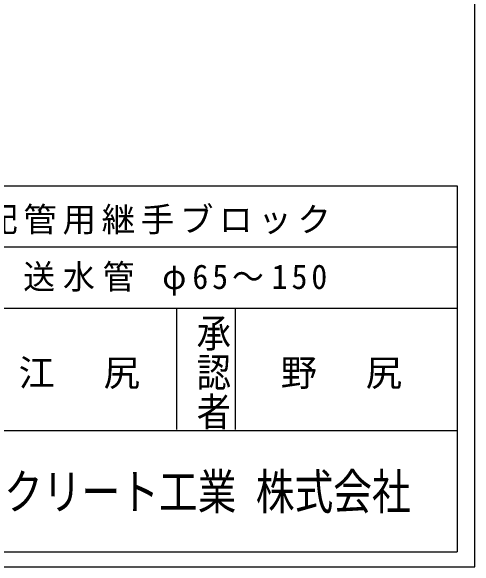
# Model space of a CAD drawing. Units: millimetres, scale not verified, with parts at other scales. Extents: x -4937 to 2347, y -3080 to 1486.
# Drawn here: x 1498 to 2105, y -1454 to -727 of the extents above; entities that cross this region are included whole.
import ezdxf
from ezdxf.enums import TextEntityAlignment as Align

# ---------------------------------------------------------------- set-up
doc = ezdxf.new("R2010")
doc.units = ezdxf.units.MM
doc.header["$LTSCALE"] = 15
doc.layers.add('0-0_枠', color=7, linetype='Continuous')
doc.layers.add('2-0_外寸', color=7, linetype='Continuous')
doc.styles.add('@ＭＳ ゴシック', font='')
doc.styles.add('ＭＳ ゴシック', font='')
doc.styles.get('@ＭＳ ゴシック').set_extended_font_data('@MS Gothic')
doc.styles.get('ＭＳ ゴシック').set_extended_font_data('MS Gothic')

msp = doc.modelspace()

# ---------------------------------------------------------------- linework, layer by layer
at = {"layer": '0-0_枠', "color": 5}
for p, q in [((2105.14, -1453.99), (2105.14, 1486.01)), ((-2094.86, -1453.99), (2105.14, -1453.99))]:
    msp.add_line(p, q, dxfattribs=at)
at = {"layer": '2-0_外寸', "color": 4}
msp.add_line((1140.55, -1035.47), (2081.8, -1035.47), dxfattribs=at)
at = {"layer": '2-0_外寸', "color": 5}
for p, q in [((1064.03, -1115.47), (2081.8, -1115.47)), ((1714.71, -1115.47), (1714.71, -1274.42)), ((1791.23, -1115.47), (1791.23, -1274.42)), ((1064.03, -1275.47), (2081.8, -1275.47)), ((1064.03, -1434.42), (2081.8, -1434.42))]:
    msp.add_line(p, q, dxfattribs=at)
msp.add_lwpolyline([(1064.03, -955.47), (2081.8, -955.47), (2081.8, -1434.42)], dxfattribs=at)

# ---------------------------------------------------------------- texts
at = {"layer": '0-0_枠', "char_height": 32.1, "attachment_point": 7, "style": 'ＭＳ ゴシック'}
for s, insert in [('\\T1.17;ＳＴ縦ダブル配管用継手ブロック', (1155.7, -1019.36)), ('\\T1.25;\\W0.95;散水管\\~φ65\\~\\~\\~送水管\\~φ65～150', (1163.14, -1099.25))]:
    msp.add_mtext(s, dxfattribs=dict(at, insert=insert))
at = {"layer": '2-0_外寸', "style": '@ＭＳ ゴシック', "width": 1.15}
msp.add_text('承認者', height=32.88, rotation=270, dxfattribs=at).set_placement((1736.6, -1121.58), align=Align.BOTTOM_LEFT)
at = {"layer": '2-0_外寸', "style": 'ＭＳ ゴシック', "width": 0.8}
msp.add_text('野尻コンクリート工業 株式会社', height=46.45, dxfattribs=at).set_placement((1286.24, -1392.79), align=Align.BOTTOM_LEFT)
at = {"layer": '2-0_外寸', "char_height": 34.84, "attachment_point": 7, "style": 'ＭＳ ゴシック'}
for s, insert in [('\\T1.17;江\u3000尻', (1508.04, -1221.38)), ('\\T1.17;野\u3000尻', (1850.99, -1221.38))]:
    msp.add_mtext(s, dxfattribs=dict(at, insert=insert))

doc.saveas('drawing.dxf')
